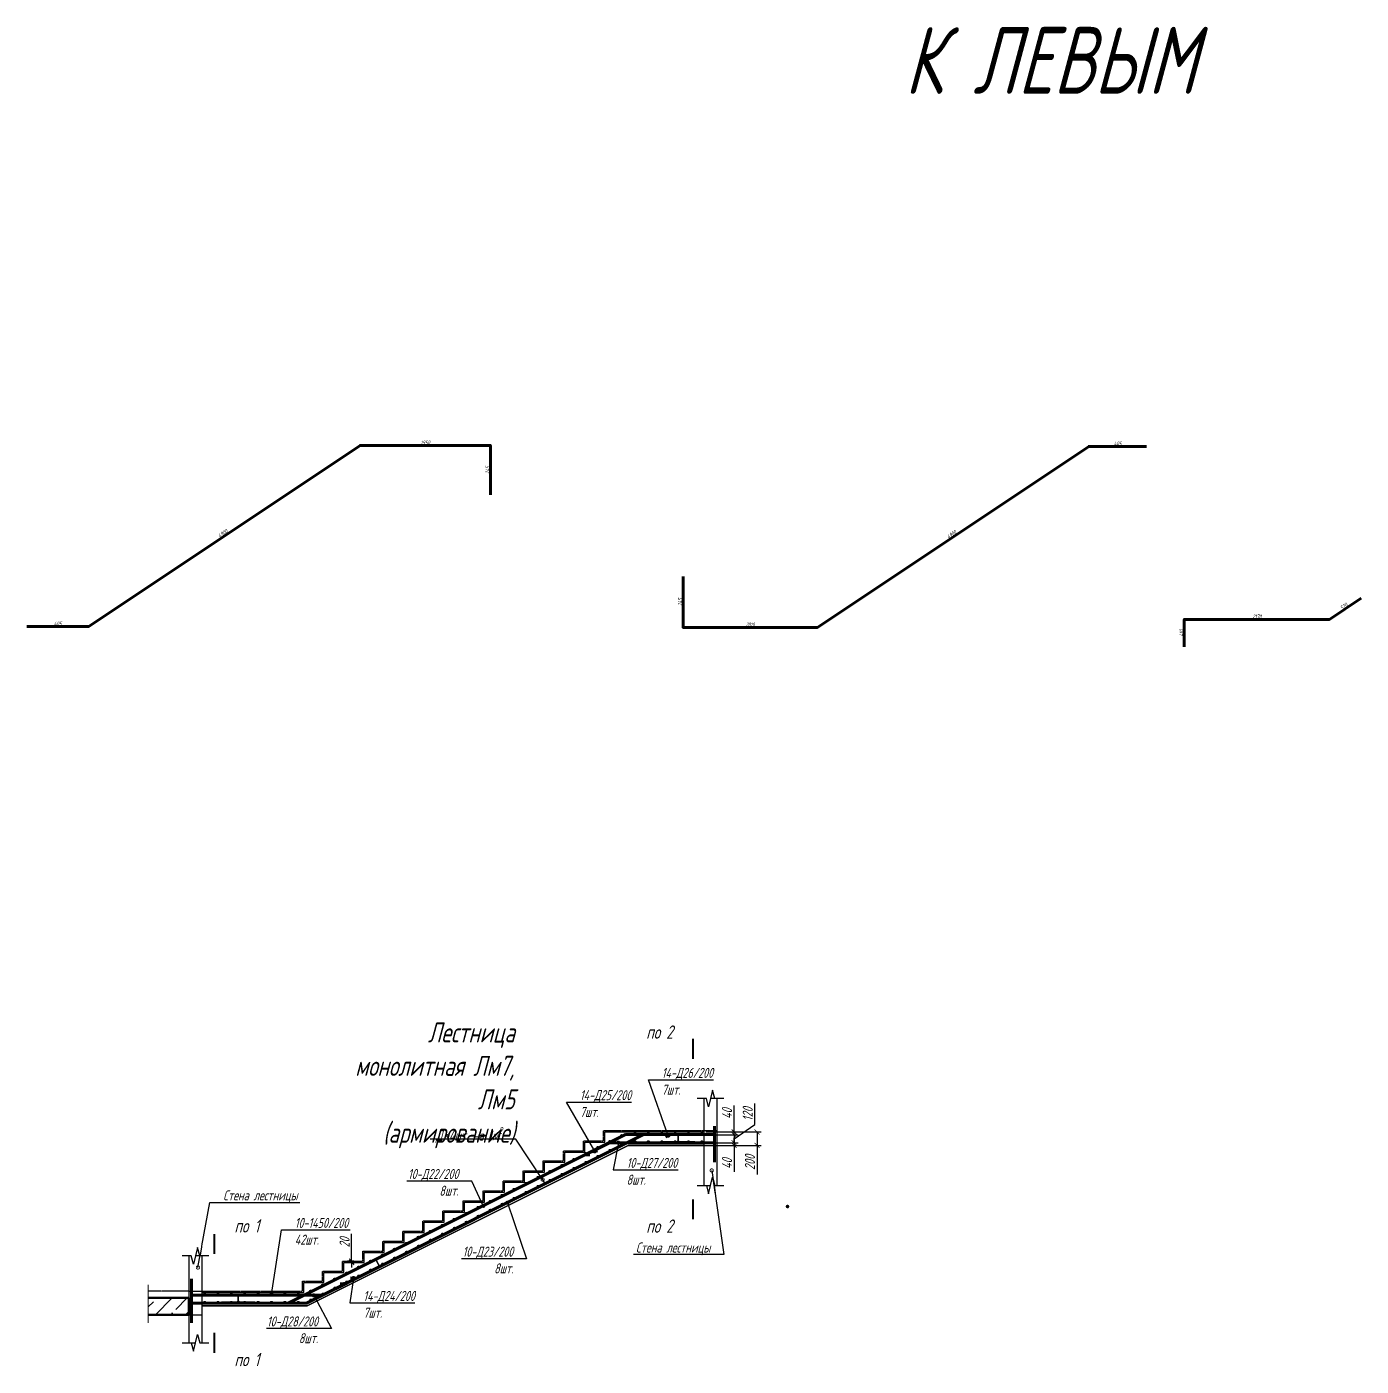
# Model space of a CAD drawing. Header units: millimetres. Extents: x 645 to 249636, y -127504 to 76561.
# Drawn here: x 211818 to 231768, y -22981 to -2966 of the extents above; entities that cross this region are included whole.
import ezdxf
from ezdxf import colors
from ezdxf.entities.mleader import LeaderData, LeaderLine
from ezdxf.enums import TextEntityAlignment as Align
from ezdxf.math import Vec2, Vec3

# ---------------------------------------------------------------- set-up
doc = ezdxf.new("R2010")
doc.units = ezdxf.units.MM
doc.linetypes.add('JIS_02_1.0', pattern=[2, 1, -1])
doc.layers.get('Defpoints').update_dxf_attribs({"color": 8})
for name, color, linetype, lineweight in [('монолит', 5, 'Continuous', 50), ('Обозначение', 94, 'Continuous', 25), ('Обозначения @ 50', 82, 'Continuous', 25), ('Основная', 7, 'Continuous', 60), ('размер', 202, 'Continuous', 15)]:
    doc.layers.add(name, color=color, linetype=linetype, lineweight=lineweight)
doc.layers.add('пол', color=7, linetype='JIS_02_1.0')
doc.styles.get("Standard").update_dxf_attribs({"font": 'simplex.shx', "width": 0.7, "oblique": 15, "height": 3})
doc.dimstyles.new('Default', dxfattribs={"dimtxt": 3, "dimasz": 1.5, "dimexe": 1.25, "dimexo": 0.625, "dimtad": 1, "dimdec": 0, "dimtxsty": 'Standard', "dimblk": 'ARCHTICK', "dimcen": 2.5, "dimadec": 0, "dimazin": 0, "dimtfac": 1, "dimtdec": 0, "dimtmove": 0, "dimatfit": 3, "dimfxl": 1, "dimarcsym": 0})

# ---------------------------------------------------------------- blocks, each defined once
blk = doc.blocks.new('*D191')
at = {"layer": 'Defpoints', "color": 0, "transparency": 16777216}
for p in [(216801, -9221), (216801, -9221), (212744, -11926)]:
    blk.add_point(p, dxfattribs=at)
at = {"layer": 'Обозначение', "color": 0, "transparency": 16777216, "insert": (214749, -10538), "char_height": 60, "attachment_point": 5, "rotation": 33.6901}
blk.add_mtext('4900', dxfattribs=at)
blk = doc.blocks.new('_ArchTick')
at = {"color": 0, "linetype": 'ByBlock', "const_width": 0.15}
blk.add_lwpolyline([(-0.5, -0.5), (0.5, 0.5)], dxfattribs=at)
blk = doc.blocks.new('*D192')
at = {"layer": 'Defpoints', "color": 0, "transparency": 16777216}
for p in [(216801, -9221), (218749, -9221), (218749, -9221)]:
    blk.add_point(p, dxfattribs=at)
at = {"layer": 'Обозначение', "color": 0, "transparency": 16777216, "insert": (217775, -9178), "char_height": 60, "attachment_point": 5}
blk.add_mtext('1950', dxfattribs=at)
blk = doc.blocks.new('*D193')
at = {"layer": 'Defpoints', "color": 0, "transparency": 16777216}
for p in [(218749, -9221), (218749, -9221), (218749, -9961)]:
    blk.add_point(p, dxfattribs=at)
at = {"layer": 'Обозначение', "color": 0, "transparency": 16777216, "insert": (218707, -9591), "char_height": 60, "attachment_point": 5, "rotation": 90}
blk.add_mtext('245', dxfattribs=at)
blk = doc.blocks.new('*D194')
at = {"layer": 'Defpoints', "color": 0, "transparency": 16777216}
for p in [(221629, -11182), (221629, -11182), (221629, -11941)]:
    blk.add_point(p, dxfattribs=at)
at = {"layer": 'Обозначение', "color": 0, "transparency": 16777216, "insert": (221586, -11562), "char_height": 60, "attachment_point": 5, "rotation": 90}
blk.add_mtext('245', dxfattribs=at)
blk = doc.blocks.new('*D195')
at = {"layer": 'Defpoints', "color": 0, "transparency": 16777216}
for p in [(221629, -11941), (223637, -11941), (223637, -11941)]:
    blk.add_point(p, dxfattribs=at)
at = {"layer": 'Обозначение', "color": 0, "transparency": 16777216, "insert": (222633, -11898), "char_height": 60, "attachment_point": 5}
blk.add_mtext('2010', dxfattribs=at)
blk = doc.blocks.new('*D196')
at = {"layer": 'Defpoints', "color": 0, "transparency": 16777216}
for p in [(227695, -9236), (227695, -9236), (223637, -11941)]:
    blk.add_point(p, dxfattribs=at)
at = {"layer": 'Обозначение', "color": 0, "transparency": 16777216, "insert": (225643, -10553), "char_height": 60, "attachment_point": 5, "rotation": 33.6901}
blk.add_mtext('4900', dxfattribs=at)
blk = doc.blocks.new('*D197')
at = {"layer": 'Defpoints', "color": 0, "transparency": 16777216}
for p in [(227695, -9236), (228557, -9236), (228557, -9236)]:
    blk.add_point(p, dxfattribs=at)
at = {"layer": 'Обозначение', "color": 0, "transparency": 16777216, "insert": (228126, -9193), "char_height": 60, "attachment_point": 5}
blk.add_mtext('405', dxfattribs=at)
blk = doc.blocks.new('*D198')
at = {"layer": 'Defpoints', "color": 0, "transparency": 16777216}
for p in [(229123, -11821), (229123, -11821), (229123, -12231)]:
    blk.add_point(p, dxfattribs=at)
at = {"layer": 'Обозначение', "color": 0, "transparency": 16777216, "insert": (229081, -12026), "char_height": 60, "attachment_point": 5, "rotation": 90}
blk.add_mtext('410', dxfattribs=at)
blk = doc.blocks.new('*D199')
at = {"layer": 'Defpoints', "color": 0, "transparency": 16777216}
for p in [(229123, -11821), (231294, -11821), (231294, -11821)]:
    blk.add_point(p, dxfattribs=at)
at = {"layer": 'Обозначение', "color": 0, "transparency": 16777216, "insert": (230209, -11778), "char_height": 60, "attachment_point": 5}
blk.add_mtext('2170', dxfattribs=at)
blk = doc.blocks.new('*D200')
at = {"layer": 'Defpoints', "color": 0, "transparency": 16777216}
for p in [(231768, -11505), (231768, -11505), (231294, -11821)]:
    blk.add_point(p, dxfattribs=at)
at = {"layer": 'Обозначение', "color": 0, "transparency": 16777216, "insert": (231507, -11627), "char_height": 60, "attachment_point": 5, "rotation": 33.6901}
blk.add_mtext('570', dxfattribs=at)
blk = doc.blocks.new('*D213')
at = {"layer": 'Defpoints', "color": 0, "transparency": 16777216}
for p in [(211818, -11926), (211818, -11926), (212744, -11926)]:
    blk.add_point(p, dxfattribs=at)
at = {"layer": 'Обозначение', "color": 0, "transparency": 16777216, "insert": (212281, -11883), "char_height": 60, "attachment_point": 5}
blk.add_mtext('405', dxfattribs=at)
blk = doc.blocks.new('*U214')
at = {"color": 0, "linetype": 'ByBlock', "lineweight": -2}
for points in [[(0, 2), (-3, 2), (-3, 1.25), (0, 1.25)], [(0, -2), (-3, -2), (-3, -1.25), (0, -1.25)]]:
    blk.add_wipeout(points, dxfattribs=at)
blk.add_wipeout([(-3, -1.25), (0, -1.25), (-2.5, -0.62), (2.5, 0.62), (0, 1.25), (-3, 1.25)], dxfattribs=at)
at = {"color": 0, "linetype": 'ByBlock', "lineweight": -2, "ltscale": 100}
for points in [[(0, -1.25), (-2.5, -0.62), (2.5, 0.62), (0, 1.25)], [(0, 1.25), (0, 2), (0, 4)], [(0, -4), (0, -2), (0, -1.25)]]:
    blk.add_lwpolyline(points, dxfattribs=at)
blk = doc.blocks.new('_DotSmall')
at = {"color": 0, "linetype": 'ByBlock', "const_width": 0.5}
blk.add_lwpolyline([(-0.0625, 0, 1), (0.0625, 0, 1)], format="xyb", close=True, dxfattribs=at)
blk = doc.blocks.new('*D254')
at = {"layer": 'Defpoints', "color": 0, "transparency": 16777216}
for p in [(221941, -19481), (221941, -19521), (222393, -19481)]:
    blk.add_point(p, dxfattribs=at)
at = {"layer": 'Обозначение', "color": 0, "lineweight": -2, "transparency": 16777216}
for p, q in [((222393, -19481), (222393, -19084)), ((221972, -19481), (222455, -19481)), ((221972, -19521), (222455, -19521)), ((222393, -19521), (222393, -19481)), ((222393, -19521), (222393, -19596))]:
    blk.add_line(p, q, dxfattribs=at)
at = {"layer": 'Обозначение', "color": 0, "lineweight": -2, "transparency": 16777216, "xscale": 75, "yscale": 75, "zscale": 75}
for p, rotation in [((222393, -19481), 270), ((222393, -19521), 90)]:
    blk.add_blockref('_ArchTick', p, dxfattribs=dict(at, rotation=rotation))
at = {"layer": 'Обозначение', "color": 0, "transparency": 16777216, "insert": (222287, -19207), "char_height": 150, "attachment_point": 5, "rotation": 90}
blk.add_mtext('40', dxfattribs=at)
blk = doc.blocks.new('*D255')
at = {"layer": 'Defpoints', "color": 0, "transparency": 16777216}
for p in [(221941, -19641), (221941, -19681), (222393, -19681)]:
    blk.add_point(p, dxfattribs=at)
at = {"layer": 'Обозначение', "color": 0, "lineweight": -2, "transparency": 16777216}
for p, q in [((222393, -19641), (222393, -19566)), ((221972, -19641), (222455, -19641)), ((221972, -19681), (222455, -19681)), ((222393, -19641), (222393, -19681)), ((222393, -19681), (222393, -20077))]:
    blk.add_line(p, q, dxfattribs=at)
at = {"layer": 'Обозначение', "color": 0, "lineweight": -2, "transparency": 16777216, "xscale": 75, "yscale": 75, "zscale": 75}
for p, rotation in [((222393, -19641), 270), ((222393, -19681), 90)]:
    blk.add_blockref('_ArchTick', p, dxfattribs=dict(at, rotation=rotation))
at = {"layer": 'Обозначение', "color": 0, "transparency": 16777216, "insert": (222287, -19954), "char_height": 150, "attachment_point": 5, "rotation": 90}
blk.add_mtext('40', dxfattribs=at)
blk = doc.blocks.new('*D256')
at = {"layer": 'Defpoints', "color": 0, "transparency": 16777216}
for p in [(221941, -19521), (221941, -19641), (222393, -19641)]:
    blk.add_point(p, dxfattribs=at)
at = {"layer": 'Обозначение', "color": 0, "lineweight": -2, "transparency": 16777216}
for p, q in [((222702, -19371), (222702, -19056)), ((222393, -19581), (222702, -19371)), ((221972, -19521), (222455, -19521)), ((222393, -19521), (222393, -19641)), ((221972, -19641), (222455, -19641))]:
    blk.add_line(p, q, dxfattribs=at)
at = {"layer": 'Обозначение', "color": 0, "lineweight": -2, "transparency": 16777216, "xscale": 75, "yscale": 75, "zscale": 75}
for p, rotation in [((222393, -19521), 90), ((222393, -19641), 270)]:
    blk.add_blockref('_ArchTick', p, dxfattribs=dict(at, rotation=rotation))
at = {"layer": 'Обозначение', "color": 0, "transparency": 16777216, "insert": (222596, -19214), "char_height": 150, "attachment_point": 5, "rotation": 90}
blk.add_mtext('120', dxfattribs=at)
blk = doc.blocks.new('*D257')
at = {"layer": 'Defpoints', "color": 0, "transparency": 16777216}
for p in [(221941, -19481), (221941, -19681), (222735, -19681)]:
    blk.add_point(p, dxfattribs=at)
at = {"layer": 'Обозначение', "color": 0, "lineweight": -2, "transparency": 16777216}
for p, q in [((221972, -19481), (222798, -19481)), ((222735, -19481), (222735, -19681)), ((221972, -19681), (222798, -19681)), ((222735, -19681), (222735, -20116))]:
    blk.add_line(p, q, dxfattribs=at)
at = {"layer": 'Обозначение', "color": 0, "lineweight": -2, "transparency": 16777216, "xscale": 75, "yscale": 75, "zscale": 75}
for p, rotation in [((222735, -19481), 90), ((222735, -19681), 270)]:
    blk.add_blockref('_ArchTick', p, dxfattribs=dict(at, rotation=rotation))
at = {"layer": 'Обозначение', "color": 0, "transparency": 16777216, "insert": (222629, -19936), "char_height": 150, "attachment_point": 5, "rotation": 90}
blk.add_mtext('200', dxfattribs=at)
blk = doc.blocks.new('*D258')
at = {"layer": 'Defpoints', "color": 0, "transparency": 16777216}
for p in [(216675, -21411), (216740, -21411), (216740, -21431)]:
    blk.add_point(p, dxfattribs=at)
at = {"layer": 'Обозначение', "color": 0, "lineweight": -2, "transparency": 16777216}
for p, q in [((216675, -21411), (216675, -21001)), ((216708, -21411), (216613, -21411)), ((216675, -21431), (216675, -21411)), ((216708, -21431), (216613, -21431)), ((216675, -21431), (216675, -21506))]:
    blk.add_line(p, q, dxfattribs=at)
at = {"layer": 'Обозначение', "color": 0, "lineweight": -2, "transparency": 16777216, "xscale": 75, "yscale": 75, "zscale": 75}
for p, rotation in [((216675, -21411), 270), ((216675, -21431), 90)]:
    blk.add_blockref('_ArchTick', p, dxfattribs=dict(at, rotation=rotation))
at = {"layer": 'Обозначение', "color": 0, "transparency": 16777216, "insert": (216569, -21131), "char_height": 150, "attachment_point": 5, "rotation": 90}
blk.add_mtext('20', dxfattribs=at)
blk = doc.blocks.new('*U250')
at = {"layer": 'Основная'}
blk.add_circle((30, 10), 5, dxfattribs=at)
blk = doc.blocks.new('*U251')
at = {"layer": 'Основная', "color": 0, "linetype": 'ByBlock', "lineweight": -2, "transparency": 16777216}
for p in [(190494, -19521), (190694, -19521), (190894, -19521), (191094, -19521), (191294, -19521), (191494, -19521), (196528, -21921), (196728, -21921), (196928, -21921), (197128, -21921), (197328, -21921), (197528, -21921), (197728, -21921), (197928, -21921)]:
    blk.add_blockref('*U250', p, dxfattribs=at)
at = {"layer": 'Основная', "color": 0, "linetype": 'ByBlock', "lineweight": -2, "transparency": 16777216, "rotation": 333.434948822922}
for p in [(191691, -19534), (191870, -19623), (192049, -19713), (192228, -19802), (192407, -19892), (192585, -19981), (192764, -20071), (192943, -20160), (193122, -20249), (193301, -20339), (193480, -20428), (193659, -20518), (193838, -20607), (194017, -20697), (194195, -20786), (194374, -20876), (194553, -20965), (194732, -21054), (194911, -21144), (195090, -21233), (195269, -21323), (195448, -21412), (195627, -21502), (195805, -21591), (195984, -21680), (196163, -21770), (196342, -21859)]:
    blk.add_blockref('*U250', p, dxfattribs=at)
blk = doc.blocks.new('*U252')
at = {"layer": 'Основная'}
blk.add_circle((30, 10), 5, dxfattribs=at)
blk = doc.blocks.new('*U253')
at = {"layer": 'Основная', "color": 0, "linetype": 'ByBlock', "lineweight": -2, "transparency": 16777216}
for p in [(190494, -19641), (190694, -19641), (190894, -19641), (191094, -19641), (191294, -19641), (191494, -19641), (196528, -22041), (196728, -22041), (196928, -22041), (197128, -22041), (197328, -22041), (197528, -22041), (197728, -22041), (197928, -22041)]:
    blk.add_blockref('*U252', p, dxfattribs=at)
at = {"layer": 'Основная', "color": 0, "linetype": 'ByBlock', "lineweight": -2, "transparency": 16777216, "rotation": 333.434948822922}
for p in [(191688, -19667), (191867, -19756), (192046, -19845), (192225, -19935), (192404, -20024), (192582, -20114), (192761, -20203), (192940, -20293), (193119, -20382), (193298, -20472), (193477, -20561), (193656, -20650), (193835, -20740), (194014, -20829), (194192, -20919), (194371, -21008), (194550, -21098), (194729, -21187), (194908, -21277), (195087, -21366), (195266, -21455), (195445, -21545), (195624, -21634), (195802, -21724), (195981, -21813), (196160, -21903), (196339, -21992)]:
    blk.add_blockref('*U252', p, dxfattribs=at)

msp = doc.modelspace()

# ---------------------------------------------------------------- hatches: boundary and pattern name
h = msp.add_hatch()
h.set_pattern_fill('ANSI36', color=256, scale=50)
h.set_pattern_definition([(45, (-76646393.88, 51479861.35), (84.18990114, 308.69630416), [396.875, -79.375, 0, -79.375])])
h.paths.add_polyline_path([(213633.823, -22211.055), (213633.823, -21961.055), (214240.683, -21961.055), (214240.683, -22211.055)])

# ---------------------------------------------------------------- linework, layer by layer
at = {"layer": 'Defpoints'}
for points in [[(214440.614, -21920.783), (215969.866, -21920.783), (220769.866, -19520.783), (221940.61, -19520.783)], [(214440.614, -22040.783), (215998.194, -22040.783), (220798.194, -19640.783), (221940.61, -19640.783)], [(214440.614, -22080.783), (216007.636, -22080.783), (220807.636, -19680.783), (221940.61, -19680.783)]]:
    msp.add_lwpolyline(points, dxfattribs=at)
at = {"layer": 'монолит', "ltscale": 5}
msp.add_lwpolyline([(213633.823, -22211.055), (214240.683, -22211.055), (214240.683, -22211.055), (214240.683, -21961.055), (213633.823, -21961.055)], dxfattribs=at)
at = {"layer": 'Обозначение'}
for p, q in [((216801.357, -9220.783), (218589.315, -9220.783)), ((221940.61, -19460.783), (222140.61, -19460.783)), ((214240.614, -21860.852), (214440.614, -21860.852))]:
    msp.add_line(p, q, dxfattribs=at)
msp.add_lwpolyline([(221776.874, -18387.987, 30, 30, 0), (221776.874, -18087.987, 30, 30, 0), (221776.874, -18187.987, 0, 40, 0), (221576.874, -18187.987, 0, 0, 0), (221276.874, -18187.987, 0, 0, 0)], format="xyseb", dxfattribs=at)
for points in [[(222140.61, -18980.783), (221940.61, -18980.783), (221940.61, -20280.783), (222140.61, -20280.783)], [(214440.614, -21330.783), (214240.614, -21330.783), (214240.614, -22630.783), (214440.614, -22630.783)]]:
    msp.add_lwpolyline(points, close=True, dxfattribs=at)
at = {"layer": 'Обозначение', "color": 140, "ltscale": 5}
msp.add_lwpolyline([(215960.423, -21880.783), (215960.423, -21730.783), (216260.423, -21730.783), (216260.423, -21580.783), (216560.423, -21580.783), (216560.423, -21430.783), (216859.684, -21430.783), (216859.684, -21280.783), (217159.684, -21280.783), (217159.684, -21130.783), (217459.684, -21130.783), (217459.684, -20980.783), (217759.684, -20980.783), (217759.684, -20830.783), (218059.684, -20830.783), (218059.684, -20680.783), (218359.684, -20680.783), (218359.684, -20530.783), (218659.684, -20530.783), (218659.684, -20380.783), (218959.684, -20380.783), (218959.684, -20230.783), (219259.684, -20230.783), (219259.684, -20080.783), (219559.684, -20080.783), (219559.684, -19930.783), (219859.684, -19930.783), (219859.684, -19780.783), (220159.684, -19780.783), (220159.684, -19630.783), (220459.684, -19630.783), (220459.684, -19480.783), (221940.61, -19480.783), (221940.61, -19680.783), (220807.636, -19680.783), (216007.636, -22080.783), (214440.614, -22080.783), (214440.614, -21880.783), (215960.423, -21880.783)], dxfattribs=at)
at = {"layer": 'Обозначение'}
for points in [[(221940.61, -19680.783), (222140.61, -19680.783)], [(214240.614, -22210.852), (214440.614, -22210.852)]]:
    msp.add_lwpolyline(points, dxfattribs=at)
at = {"layer": 'Основная', "color": 20}
msp.add_lwpolyline([(211818.003, -11925.783), (212743.857, -11925.783), (216801.357, -9220.783), (218589.315, -9220.783), (218749.315, -9220.783), (218749.315, -9960.879)], dxfattribs=at)
at = {"layer": 'Основная', "color": 4}
msp.add_lwpolyline([(228556.625, -9235.783), (227694.864, -9235.783), (223637.364, -11940.783), (221788.993, -11940.783), (221628.993, -11940.783), (221628.993, -11182.407)], dxfattribs=at)
at = {"layer": 'Основная', "color": 230}
for points in [[(229123.476, -12230.783), (229123.476, -11820.783), (231293.819, -11820.783), (231768.088, -11504.604)], [(222100.61, -19930.783), (222100.61, -19520.783), (221940.61, -19520.783), (220769.866, -19520.783), (220259.998, -19775.607), (220351.313, -19764.887)], [(214280.614, -22330.783), (214280.614, -21920.783), (214440.614, -21920.783), (216238.194, -21920.783), (216748.017, -21665.871), (216657.534, -21660.5)]]:
    msp.add_lwpolyline(points, dxfattribs=at)
at = {"layer": 'Основная'}
for points in [[(222100.61, -19395.783), (222100.61, -19640.783), (221940.61, -19640.783), (220529.762, -19640.783), (220167.488, -19821.842), (220238.169, -19819.81)], [(214280.614, -21675.783), (214280.614, -21920.783), (214440.614, -21920.783), (216238.194, -21920.783), (216600.437, -21739.662), (216502.193, -21752.178)]]:
    msp.add_lwpolyline(points, dxfattribs=at)
at = {"layer": 'Основная', "color": 190}
msp.add_lwpolyline([(215593.194, -22040.783), (215998.194, -22040.783), (221038.194, -19520.783), (221443.194, -19520.783), (221368.765, -19551.671)], dxfattribs=at)
at = {"layer": 'Основная', "lineweight": 30}
for points in [[(221806.228, -19625.811), (221581.228, -19625.811, -0.414213562), (221556.228, -19600.811), (221556.228, -19525.811), (221556.228, -19600.811, -0.414213562), (221531.228, -19625.811), (221306.228, -19625.811)], [(219781.166, -20135.822), (219579.92, -20236.445, -0.414213562), (219546.379, -20225.264), (219512.838, -20158.182), (219546.379, -20225.264, -0.414213562), (219535.199, -20258.805), (219333.953, -20359.428)], [(217309.748, -21371.531), (217108.501, -21472.154, -0.414213562), (217074.96, -21460.974), (217041.419, -21393.892), (217074.96, -21460.974, -0.414213562), (217063.78, -21494.515), (216862.534, -21595.138)], [(215229.673, -22023.748), (215004.673, -22023.748, -0.414213562), (214979.673, -21998.748), (214979.673, -21923.748), (214979.673, -21998.748, -0.414213562), (214954.673, -22023.748), (214729.673, -22023.748)]]:
    msp.add_lwpolyline(points, format="xyb", dxfattribs=at)
at = {"layer": 'Основная'}
msp.add_circle((223191.879, -20594.76), 5, dxfattribs=at)
at = {"layer": 'пол'}
msp.add_lwpolyline([(214240.614, -21860.852), (213633.823, -21860.852)], dxfattribs=at)
at = {"layer": 'размер', "ltscale": 0.05}
msp.add_line((213633.823, -22333.78), (213633.823, -21767.21), dxfattribs=at)

# ---------------------------------------------------------------- texts
at = {"layer": 'Обозначение', "oblique": 15, "width": 0.7}
msp.add_text('по 2', height=200, dxfattribs=at).set_placement((221476.874, -18087.987), align=Align.RIGHT)
msp.add_text('по 1', height=200, dxfattribs=at).set_placement((214921.865, -20983.8))
msp.add_text('по 2', height=200, dxfattribs=at).set_placement((221476.874, -20787.854), align=Align.TOP_RIGHT)
msp.add_text('по 1', height=200, dxfattribs=at).set_placement((214921.865, -22781.606), align=Align.TOP_LEFT)
at = {"layer": 'Обозначение', "insert": (224939.864, -2966.42), "char_height": 1000, "attachment_point": 1}
msp.add_mtext_dynamic_manual_height_columns('К ЛЕВЫМ', width=14420.24998, gutter_width=300, heights=[0], dxfattribs=at)
at = {"layer": 'Обозначение', "insert": (219112.595, -17842.64), "char_height": 150, "width": 3017.91818, "attachment_point": 3}
msp.add_mtext('{\\H2x;Лестница монолитная Лм7, Лм5\\P(армирование)}', dxfattribs=at)

# ---------------------------------------------------------------- dimensions: what is measured, and where the dimension line sits
at = {"layer": 'Обозначение'}
for p1, p2, text, picture, middle in [((216801.357, -9220.783), (218749.315, -9220.783), '1950', '*D192', (217775.336, -9178.283)), ((227694.864, -9235.783), (228556.625, -9235.783), '405', '*D197', (228125.744, -9193.283)), ((212743.857, -11925.783), (216801.357, -9220.783), '4900', '*D191', (214749.032, -10537.921)), ((218749.315, -9960.879), (218749.315, -9220.783), '245', '*D193', (218706.815, -9590.831)), ((223637.364, -11940.783), (227694.864, -9235.783), '4900', '*D196', (225642.539, -10552.921)), ((221628.993, -11940.783), (221628.993, -11182.407), '245', '*D194', (221586.493, -11561.595)), ((212743.857, -11925.783), (211818.003, -11925.783), '405', '*D213', (212280.93, -11883.283)), ((221628.993, -11940.783), (223637.364, -11940.783), '2010', '*D195', (222633.178, -11898.283))]:
    dim = msp.add_aligned_dim(p1=p1, p2=p2, distance=0, text=text, dimstyle='Default', override={"dimse1": 1, "dimse2": 1, "dimsd1": 1, "dimsd2": 1}, dxfattribs=at)
    dim.commit()
    dim.dimension.update_dxf_attribs({"geometry": picture, "text_midpoint": middle})
for p1, p2, picture, middle in [((231293.819, -11820.783), (231768.088, -11504.604), '*D200', (231507.379, -11627.331)), ((229123.476, -11820.783), (231293.819, -11820.783), '*D199', (230208.647, -11778.283)), ((229123.476, -12230.783), (229123.476, -11820.783), '*D198', (229080.976, -12025.783))]:
    dim = msp.add_aligned_dim(p1=p1, p2=p2, distance=0, dimstyle='Default', override={"dimse1": 1, "dimse2": 1, "dimsd1": 1, "dimsd2": 1}, dxfattribs=at)
    dim.commit()
    dim.dimension.update_dxf_attribs({"geometry": picture, "text_midpoint": middle})
dim = msp.add_linear_dim(base=(216675.214, -21410.852), p1=(216739.617, -21430.783), p2=(216739.617, -21410.852), angle=90, dimstyle='Default', dxfattribs=at)
dim.commit()
dim.dimension.update_dxf_attribs({"geometry": '*D258', "text_midpoint": (216568.964, -21130.834)})

# ---------------------------------------------------------------- leaders
ml = msp.add_multileader_mtext('Standard', dxfattribs=at)
ml.set_content('14-Д25/200^J7шт.', color=256)
ml.set_leader_properties()
ml.set_arrow_properties(name='DOTSMALL')
ml.build(insert=Vec2(0, 0))
ml.multileader.update_dxf_attribs({"text_left_attachment_type": 6, "text_right_attachment_type": 6, "dogleg_length": 2, "arrow_head_size": 100, "scale": 50})
ctx = ml.context
ctx.base_point, ctx.scale, ctx.char_height, ctx.arrow_head_size, ctx.landing_gap_size, ctx.plane_origin = Vec3(219987.223, -19035.756), 50, 150, 100, 100, Vec3(219665.526, -19726.382)
ctx.left_attachment, ctx.right_attachment = 6, 6
notes = []
notes.append((ctx, [(1, (1, 1, 0), (219887.223, -19035.756), (1, 0), 100, [(0, [(220309.487, -19769.797)], 0, [])])]))
ctx.mtext.insert, ctx.mtext.flow_direction = Vec3(220087.223, -18855.756), 5
ml = msp.add_multileader_mtext('Standard', dxfattribs=at)
ml.set_content('\\A1;ДX4шт. на 1м{\\H0.7x;\\S2^ ;}', color=256)
ml.set_leader_properties()
ml.set_arrow_properties(name='DOTSMALL')
ml.build(insert=Vec2(0, 0))
ml.multileader.update_dxf_attribs({"text_left_attachment_type": 6, "text_right_attachment_type": 6, "dogleg_length": 2, "arrow_head_size": 100, "scale": 50})
ctx = ml.context
ctx.base_point, ctx.scale, ctx.char_height, ctx.arrow_head_size, ctx.landing_gap_size, ctx.plane_origin = Vec3(217536.565, -19588.054), 50, 150, 100, 100, Vec3(220043.924, -19948.659)
ctx.left_attachment, ctx.right_attachment, ctx.text_align_type = 6, 6, 2
notes.append((ctx, [(0, (1, 1, 0), (219129.292, -19588.054), (-1, 0), 100, [(0, [(219529.609, -20191.723)], 0, [])])]))
ctx.mtext.insert, ctx.mtext.alignment, ctx.mtext.flow_direction = Vec3(218929.292, -19408.054), 3, 5
ml = msp.add_multileader_mtext('Standard', dxfattribs=at)
ml.set_content('10-Д22/200^J8шт.', color=256)
ml.set_leader_properties()
ml.set_arrow_properties(name='DOTSMALL')
ml.build(insert=Vec2(0, 0))
ml.multileader.update_dxf_attribs({"text_left_attachment_type": 6, "text_right_attachment_type": 6, "dogleg_length": 2, "arrow_head_size": 100, "scale": 50})
ctx = ml.context
ctx.base_point, ctx.scale, ctx.char_height, ctx.arrow_head_size, ctx.landing_gap_size, ctx.plane_origin = Vec3(217159.869, -20213.547), 50, 150, 100, 100, Vec3(218654.017, -20667.161)
ctx.left_attachment, ctx.right_attachment, ctx.text_align_type = 6, 6, 2
notes.append((ctx, [(1, (1, 1, 0), (218472.406, -20213.547), (-1, 0), 100, [(0, [(218643.556, -20583.479)], 0, [])])]))
ctx.mtext.insert, ctx.mtext.alignment, ctx.mtext.flow_direction = Vec3(218272.406, -20033.547), 3, 5
ml = msp.add_multileader_mtext('Standard', dxfattribs=at)
ml.set_content('10-Д23/200^J8шт.', color=256)
ml.set_leader_properties()
ml.set_arrow_properties(name='DOTSMALL')
ml.build(insert=Vec2(0, 0))
ml.multileader.update_dxf_attribs({"text_left_attachment_type": 6, "text_right_attachment_type": 6, "dogleg_length": 2, "arrow_head_size": 100, "scale": 50})
ctx = ml.context
ctx.base_point, ctx.scale, ctx.char_height, ctx.arrow_head_size, ctx.landing_gap_size, ctx.plane_origin = Vec3(217978.516, -21374.462), 50, 150, 100, 100, Vec3(219101.872, -20573.616)
ctx.left_attachment, ctx.right_attachment, ctx.text_align_type = 6, 6, 2
notes.append((ctx, [(1, (1, 1, 0), (219291.053, -21374.462), (-1, 0), 100, [(0, [(219005.538, -20537.111)], 0, [])])]))
ctx.mtext.insert, ctx.mtext.alignment, ctx.mtext.flow_direction = Vec3(219091.053, -21194.462), 3, 5
ml = msp.add_multileader_mtext('Standard', dxfattribs=at)
ml.set_content('10-1450/200^J42шт.', color=256)
ml.set_leader_properties()
ml.set_arrow_properties(name='DOTSMALL')
ml.build(insert=Vec2(0, 0))
ml.multileader.update_dxf_attribs({"text_left_attachment_type": 6, "text_right_attachment_type": 6, "dogleg_length": 2, "arrow_head_size": 100, "scale": 50})
ctx = ml.context
ctx.base_point, ctx.scale, ctx.char_height, ctx.arrow_head_size, ctx.landing_gap_size, ctx.plane_origin = Vec3(215724.794, -20944.41), 50, 150, 100, 100, Vec3(215477.173, -21910.783)
ctx.left_attachment, ctx.right_attachment = 6, 6
notes.append((ctx, [(0, (1, 1, 0), (215624.794, -20944.41), (1, 0), 100, [(0, [(215477.173, -21910.783)], 0, [])])]))
ctx.mtext.insert, ctx.mtext.flow_direction = Vec3(215824.794, -20764.41), 5
ml = msp.add_multileader_mtext('Standard', dxfattribs=at)
ml.set_content('14-Д24/200^J7шт.', color=256)
ml.set_leader_properties()
ml.set_arrow_properties(name='DOTSMALL')
ml.build(insert=Vec2(0, 0))
ml.multileader.update_dxf_attribs({"text_left_attachment_type": 6, "text_right_attachment_type": 6, "dogleg_length": 2, "arrow_head_size": 100, "scale": 50})
ctx = ml.context
ctx.base_point, ctx.scale, ctx.char_height, ctx.arrow_head_size, ctx.landing_gap_size, ctx.plane_origin = Vec3(216749.472, -22036.223), 50, 150, 100, 100, Vec3(216517.118, -21668.853)
ctx.left_attachment, ctx.right_attachment = 6, 6
notes.append((ctx, [(1, (1, 1, 0), (216649.472, -22036.223), (1, 0), 100, [(0, [(216702.776, -21663.186)], 0, [])])]))
ctx.mtext.insert, ctx.mtext.flow_direction = Vec3(216849.472, -21856.223), 5
ml = msp.add_multileader_mtext('Standard', dxfattribs=at)
ml.set_content('10-Д28/200^J8шт.', color=256)
ml.set_leader_properties()
ml.set_arrow_properties(name='DOTSMALL')
ml.build(insert=Vec2(0, 0))
ml.multileader.update_dxf_attribs({"text_left_attachment_type": 6, "text_right_attachment_type": 6, "dogleg_length": 2, "arrow_head_size": 100, "scale": 50})
ctx = ml.context
ctx.base_point, ctx.scale, ctx.char_height, ctx.arrow_head_size, ctx.landing_gap_size, ctx.plane_origin = Vec3(215058.992, -22417.134), 50, 150, 100, 100, Vec3(215430.353, -21877.363)
ctx.left_attachment, ctx.right_attachment, ctx.text_align_type = 6, 6, 2
notes.append((ctx, [(0, (1, 1, 0), (216371.529, -22417.134), (-1, 0), 100, [(0, [(216107.315, -21920.783)], 0, [])])]))
ctx.mtext.insert, ctx.mtext.alignment, ctx.mtext.flow_direction = Vec3(216171.529, -22237.134), 3, 5
for ctx, leaders in notes:
    for number, flags, end, landing, length, lines in leaders:
        leader = LeaderData()
        leader.index, (leader.has_last_leader_line, leader.has_dogleg_vector, leader.attachment_direction) = number, flags
        leader.last_leader_point, leader.dogleg_vector, leader.dogleg_length = Vec3(end), Vec3(landing), length
        for number, points, colour, breaks in lines:
            line = LeaderLine()
            line.index, line.vertices, line.color, line.breaks = number, Vec3.list(points), colors.encode_raw_color(colour), breaks
            leader.lines.append(line)
        ctx.leaders.append(leader)

# ---------------------------------------------------------------- next in the draw order: block references
at = {"layer": 'Обозначения @ 50', "ltscale": 100, "xscale": -50.00000000000002, "yscale": 50.00000000000002, "zscale": 50.00000000000002}
for p, rotation in [((222040.61, -18980.783), 89.99999999999993), ((222040.61, -20280.783), 269.9999999999999), ((214340.614, -22630.783), 269.9999999999999)]:
    msp.add_blockref('*U214', p, dxfattribs=dict(at, rotation=rotation))

# ---------------------------------------------------------------- next in the draw order: linework, layer by layer
at = {"layer": 'Обозначение'}
for points in [[(221776.874, -20487.854, 30, 30, 0), (221776.874, -20787.854, 30, 30, 0), (221776.874, -20687.854, 0, 40, 0), (221576.874, -20687.854, 0, 0, 0), (221276.874, -20687.854, 0, 0, 0)], [(214621.865, -22481.606, 30, 30, 0), (214621.865, -22781.606, 30, 30, 0), (214621.865, -22681.606, 0, 40, 0), (214821.865, -22681.606, 0, 0, 0), (215121.865, -22681.606, 0, 0, 0)]]:
    msp.add_lwpolyline(points, format="xyseb", dxfattribs=at)
at = {"layer": 'Основная', "color": 20}
msp.add_lwpolyline([(222100.61, -19765.783), (222100.61, -19520.783), (221940.61, -19520.783), (220769.866, -19520.783), (215727.69, -22040.783), (215322.69, -22040.783)], dxfattribs=at)
at = {"layer": 'пол'}
msp.add_lwpolyline([(214439.683, -21860.782), (215940.422, -21860.782), (215940.422, -21710.852), (216240.422, -21710.852), (216240.422, -21560.852), (216540.422, -21560.852), (216540.422, -21410.852), (216839.683, -21410.852), (216839.683, -21260.852), (217139.683, -21260.852), (217139.683, -21110.852), (217439.683, -21110.852), (217439.683, -20960.852), (217739.683, -20960.852), (217739.683, -20810.852), (218039.683, -20810.852), (218039.683, -20660.852), (218339.683, -20660.852), (218339.683, -20510.852), (218639.683, -20510.852), (218639.683, -20360.852), (218939.683, -20360.852), (218939.683, -20210.852), (219239.683, -20210.852), (219239.683, -20060.852), (219539.683, -20060.852), (219539.683, -19910.852), (219839.683, -19910.852), (219839.683, -19760.852), (220139.683, -19760.852), (220139.683, -19610.852), (220440.61, -19610.852), (220440.684, -19460.852), (221940.61, -19460.852)], dxfattribs=at)

# ---------------------------------------------------------------- next in the draw order: dimensions: what is measured, and where the dimension line sits
at = {"layer": 'Обозначение'}
dim = msp.add_linear_dim(base=(222392.96, -19640.783), p1=(221940.61, -19520.783), p2=(221940.61, -19640.783), angle=90, dimstyle='Default', override={"dimtmove": 1}, dxfattribs=at)
dim.commit()
dim.dimension.update_dxf_attribs({"geometry": '*D256', "text_midpoint": (222702.187, -19340.189), "dimtype": 160})
for base, p1, p2, picture, middle in [((222392.96, -19480.783), (221940.61, -19520.783), (221940.61, -19480.783), '*D254', (222286.71, -19207.464)), ((222735.095, -19680.783), (221940.61, -19480.783), (221940.61, -19680.783), '*D257', (222628.845, -19935.801)), ((222392.96, -19680.783), (221940.61, -19640.783), (221940.61, -19680.783), '*D255', (222286.71, -19954.103))]:
    dim = msp.add_linear_dim(base=base, p1=p1, p2=p2, angle=90, dimstyle='Default', dxfattribs=at)
    dim.commit()
    dim.dimension.update_dxf_attribs({"geometry": picture, "text_midpoint": middle})

# ---------------------------------------------------------------- next in the draw order: leaders
ml = msp.add_multileader_mtext('Standard', dxfattribs=at)
ml.set_content('14-Д26/200^J7шт.', color=256)
ml.set_leader_properties()
ml.set_arrow_properties(name='DOTSMALL')
ml.build(insert=Vec2(0, 0))
ml.multileader.update_dxf_attribs({"text_left_attachment_type": 6, "text_right_attachment_type": 6, "dogleg_length": 2, "arrow_head_size": 100, "scale": 50})
ctx = ml.context
ctx.base_point, ctx.scale, ctx.char_height, ctx.arrow_head_size, ctx.landing_gap_size, ctx.plane_origin = Vec3(221210.508, -18702.36), 50, 150, 100, 100, Vec3(222581.139, -19821.414)
ctx.left_attachment, ctx.right_attachment = 6, 6
notes = []
notes.append((ctx, [(1, (1, 1, 0), (221110.508, -18702.36), (1, 0), 100, [(0, [(221405.979, -19536.227)], 0, [])])]))
ctx.mtext.insert, ctx.mtext.flow_direction = Vec3(221310.508, -18522.36), 5
ml = msp.add_multileader_mtext('Standard', dxfattribs=at)
ml.set_content('10-Д27/200^J8шт.', color=256)
ml.set_leader_properties()
ml.set_arrow_properties(name='DOTSMALL')
ml.build(insert=Vec2(0, 0))
ml.multileader.update_dxf_attribs({"text_left_attachment_type": 6, "text_right_attachment_type": 6, "dogleg_length": 2, "arrow_head_size": 100, "scale": 50})
ctx = ml.context
ctx.base_point, ctx.scale, ctx.char_height, ctx.arrow_head_size, ctx.landing_gap_size, ctx.plane_origin = Vec3(220685.705, -20047.722), 50, 150, 100, 100, Vec3(220733.09, -19597.368)
ctx.left_attachment, ctx.right_attachment = 6, 6
notes.append((ctx, [(1, (1, 1, 0), (220585.705, -20047.722), (1, 0), 100, [(0, [(220661.889, -19640.783)], 0, [])])]))
ctx.mtext.insert, ctx.mtext.flow_direction = Vec3(220785.705, -19867.722), 5
ml = msp.add_multileader_mtext('Standard', dxfattribs=at)
ml.set_content('Стена лестницы', color=256)
ml.set_leader_properties()
ml.set_arrow_properties(name='DOTSMALL')
ml.build(insert=Vec2(0, 0))
ml.multileader.update_dxf_attribs({"text_left_attachment_type": 6, "text_right_attachment_type": 6, "dogleg_length": 2, "arrow_head_size": 100, "scale": 50})
ctx = ml.context
ctx.base_point, ctx.scale, ctx.char_height, ctx.arrow_head_size, ctx.landing_gap_size, ctx.plane_origin = Vec3(220550.067, -21312.711), 50, 150, 100, 100, Vec3(222059.214, -19972.385)
ctx.left_attachment, ctx.right_attachment, ctx.text_align_type = 6, 6, 2
notes.append((ctx, [(0, (1, 1, 0), (222237.292, -21312.711), (-1, 0), 100, [(0, [(222058.247, -20055.988)], 0, [])])]))
ctx.mtext.insert, ctx.mtext.alignment, ctx.mtext.flow_direction = Vec3(222037.292, -21132.711), 3, 5
for ctx, leaders in notes:
    for number, flags, end, landing, length, lines in leaders:
        leader = LeaderData()
        leader.index, (leader.has_last_leader_line, leader.has_dogleg_vector, leader.attachment_direction) = number, flags
        leader.last_leader_point, leader.dogleg_vector, leader.dogleg_length = Vec3(end), Vec3(landing), length
        for number, points, colour, breaks in lines:
            line = LeaderLine()
            line.index, line.vertices, line.color, line.breaks = number, Vec3.list(points), colors.encode_raw_color(colour), breaks
            leader.lines.append(line)
        ctx.leaders.append(leader)

# ---------------------------------------------------------------- next in the draw order: block references
at = {"layer": 'Обозначения @ 50', "ltscale": 100, "xscale": -50.00000000000002, "yscale": 50.00000000000002, "zscale": 50.00000000000002, "rotation": 89.99999999999993}
msp.add_blockref('*U214', (214340.455, -21330.783), dxfattribs=at)

# ---------------------------------------------------------------- next in the draw order: linework, layer by layer
at = {"layer": 'Обозначение'}
msp.add_lwpolyline([(214621.865, -21303.679, 30, 30, 0), (214621.865, -21003.679, 30, 30, 0), (214621.865, -21103.679, 0, 40, 0), (214821.865, -21103.679, 0, 0, 0), (215121.865, -21103.679, 0, 0, 0)], format="xyseb", dxfattribs=at)
at = {"layer": 'Основная', "color": 140}
msp.add_lwpolyline([(214280.614, -21795.783), (214280.614, -22040.783), (214440.614, -22040.783), (215998.194, -22040.783), (221038.194, -19520.783), (221443.194, -19520.783)], dxfattribs=at)

# ---------------------------------------------------------------- next in the draw order: block references
at = {"layer": 'Основная', "xscale": -1}
for name in ['*U251', '*U253']:
    msp.add_blockref(name, (412434.729, 0), dxfattribs=at)

# ---------------------------------------------------------------- next in the draw order: leaders
at = {"layer": 'Обозначение'}
ml = msp.add_multileader_mtext('Standard', dxfattribs=at)
ml.set_content('Стена лестницы', color=256)
ml.set_leader_properties()
ml.set_arrow_properties(name='DOTSMALL')
ml.build(insert=Vec2(0, 0))
ml.multileader.update_dxf_attribs({"text_left_attachment_type": 6, "text_right_attachment_type": 6, "dogleg_length": 2, "arrow_head_size": 100, "scale": 50})
ctx = ml.context
ctx.base_point, ctx.scale, ctx.char_height, ctx.arrow_head_size, ctx.landing_gap_size, ctx.plane_origin = Vec3(214654.628, -20532.55), 50, 150, 100, 100, Vec3(214331.187, -21409.798)
ctx.left_attachment, ctx.right_attachment = 6, 6
notes = []
notes.append((ctx, [(0, (1, 1, 0), (214554.628, -20532.55), (1, 0), 100, [(0, [(214377.189, -21505.545)], 0, [])])]))
ctx.mtext.insert, ctx.mtext.flow_direction = Vec3(214754.628, -20352.55), 5
for ctx, leaders in notes:
    for number, flags, end, landing, length, lines in leaders:
        leader = LeaderData()
        leader.index, (leader.has_last_leader_line, leader.has_dogleg_vector, leader.attachment_direction) = number, flags
        leader.last_leader_point, leader.dogleg_vector, leader.dogleg_length = Vec3(end), Vec3(landing), length
        for number, points, colour, breaks in lines:
            line = LeaderLine()
            line.index, line.vertices, line.color, line.breaks = number, Vec3.list(points), colors.encode_raw_color(colour), breaks
            leader.lines.append(line)
        ctx.leaders.append(leader)

doc.saveas('drawing.dxf')
